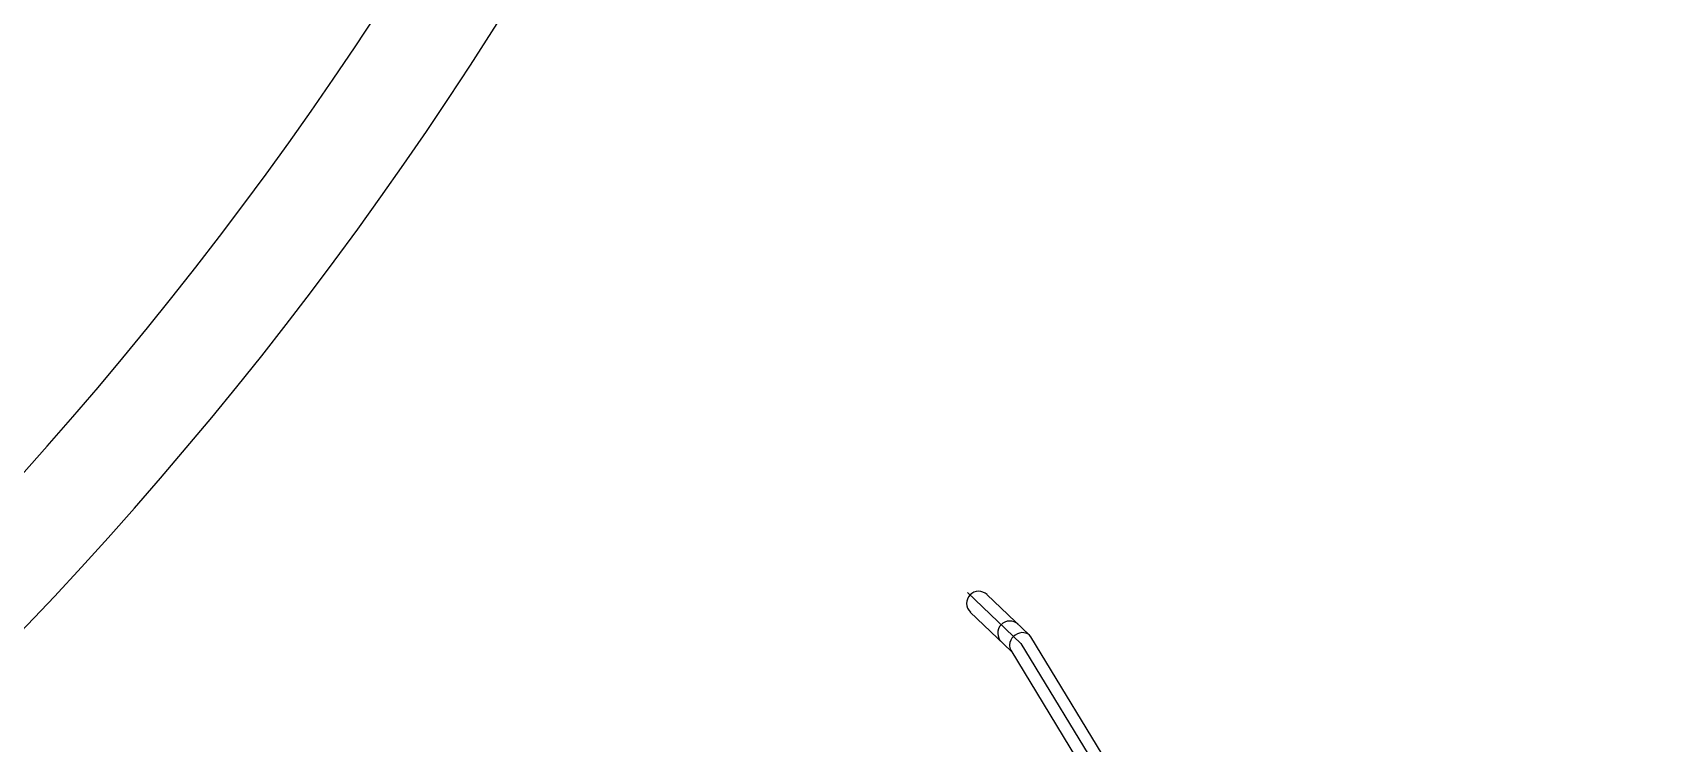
# Model space of a CAD drawing. Header units: millimetres. Extents: x 1145859089 to 1147511753, y -1047484727 to -1047247487.
# Drawn here: x 1146329403 to 1146331693, y -1047436067 to -1047435065 of the extents above; entities that cross this region are included whole.
import ezdxf
from ezdxf.xclip import XClip

# ---------------------------------------------------------------- set-up
doc = ezdxf.new("R2010")
doc.units = ezdxf.units.MM
doc.header["$LTSCALE"] = 100
doc.header["$MEASUREMENT"] = 0
doc.header["$XCLIPFRAME"] = 2
doc.linetypes.add('CENTERX2', pattern=[4, 2.5, -0.5, 0.5, -0.5])
doc.linetypes.add('단지배치도$0$CENTER', pattern=[31, 30, -0.5, 0, -0.5])
doc.layers.get('0').update_dxf_attribs({"linetype": 'CONTINUOUS'})
for name, color, linetype in [('L-지중매입', 3, 'CENTERX2'), ('XREF', 135, 'CONTINUOUS'), ('단지배치도$0$W240910', 135, 'CONTINUOUS')]:
    doc.layers.add(name, color=color, linetype=linetype)

# ---------------------------------------------------------------- blocks, each defined once
blk = doc.blocks.new('단지배치도$0$zw$9902')
at = {"layer": '단지배치도$0$W240910', "linetype": '단지배치도$0$CENTER'}
for p, q in [((62046.5, -64484.8), (62121.8, -64556.6)), ((62121.8, -64556.6), (62310.5, -64866.2))]:
    blk.add_line(p, q, dxfattribs=at)
at = {"layer": '단지배치도$0$W240910', "linetype": 'ByBlock', "ltscale": 20}
for p, q in [((62074.1, -64487.7), (62134, -64544.8)), ((62050.6, -64512.3), (62108.4, -64567.4)), ((62135.9, -64547.2), (62134, -64544.8)), ((62325, -64857.4), (62135.9, -64547.2)), ((62107.6, -64566), (62296, -64875.1))]:
    blk.add_line(p, q, dxfattribs=at)
at = {"layer": '단지배치도$0$W240910'}
for radius, start in [(5249.4, 201.4083), (5399.4, 202.1016)]:
    blk.add_arc((56819.2, -60799), radius, start, 356.7121, dxfattribs=at)
at = {"layer": '단지배치도$0$W240910', "linetype": 'ByBlock', "ltscale": 20}
blk.add_arc((62062.4, -64500), 17, 46.3647, 226.3647, dxfattribs=at)
for points, start_tangent, end_tangent in [([(62094, -64530.2), (62089.3, -64542.5), (62094.4, -64554.1)], (-0.690066, -0.723747), (0.723747, -0.690066)), ([(62117.9, -64529.5), (62106.1, -64524.9), (62094, -64530.2)], (-0.723747, 0.690066), (-0.690066, -0.723747)), ([(62111.4, -64546.8), (62105.8, -64558.3), (62107.6, -64566)], (-0.718057, -0.695984), (0.503213, -0.864162)), ([(62123.3, -64541.3), (62111.4, -64546.8)], (-0.997961, -0.063833), (-0.718057, -0.695984)), ([(62134, -64544.8), (62123.3, -64541.3)], (-0.717719, 0.696333), (-0.997961, -0.063833))]:
    blk.add_spline(points, degree=3, dxfattribs=dict(at, start_tangent=start_tangent, end_tangent=end_tangent))
blk = doc.blocks.new('단지배치도')
blk.add_blockref('단지배치도$0$zw$9902', (141034.2, 142437.2))

msp = doc.modelspace()

# ---------------------------------------------------------------- linework, layer by layer
at = {"layer": 'L-지중매입', "ltscale": 2}
msp.add_arc((1146292364.149594, -1047402174.186541, 0), 45716.750817, 303.4822833292, 333.0437788935, dxfattribs=at)

# ---------------------------------------------------------------- block references
at = {"layer": 'XREF'}
ref = msp.add_blockref('단지배치도', (1146127639.433662, -1047513806.462535), dxfattribs=at)
XClip(ref).set_block_clipping_path([(72982.4064819524, 34919.7593965302), (360382.4067475507, 255319.7593436702)])

doc.saveas('drawing.dxf')
